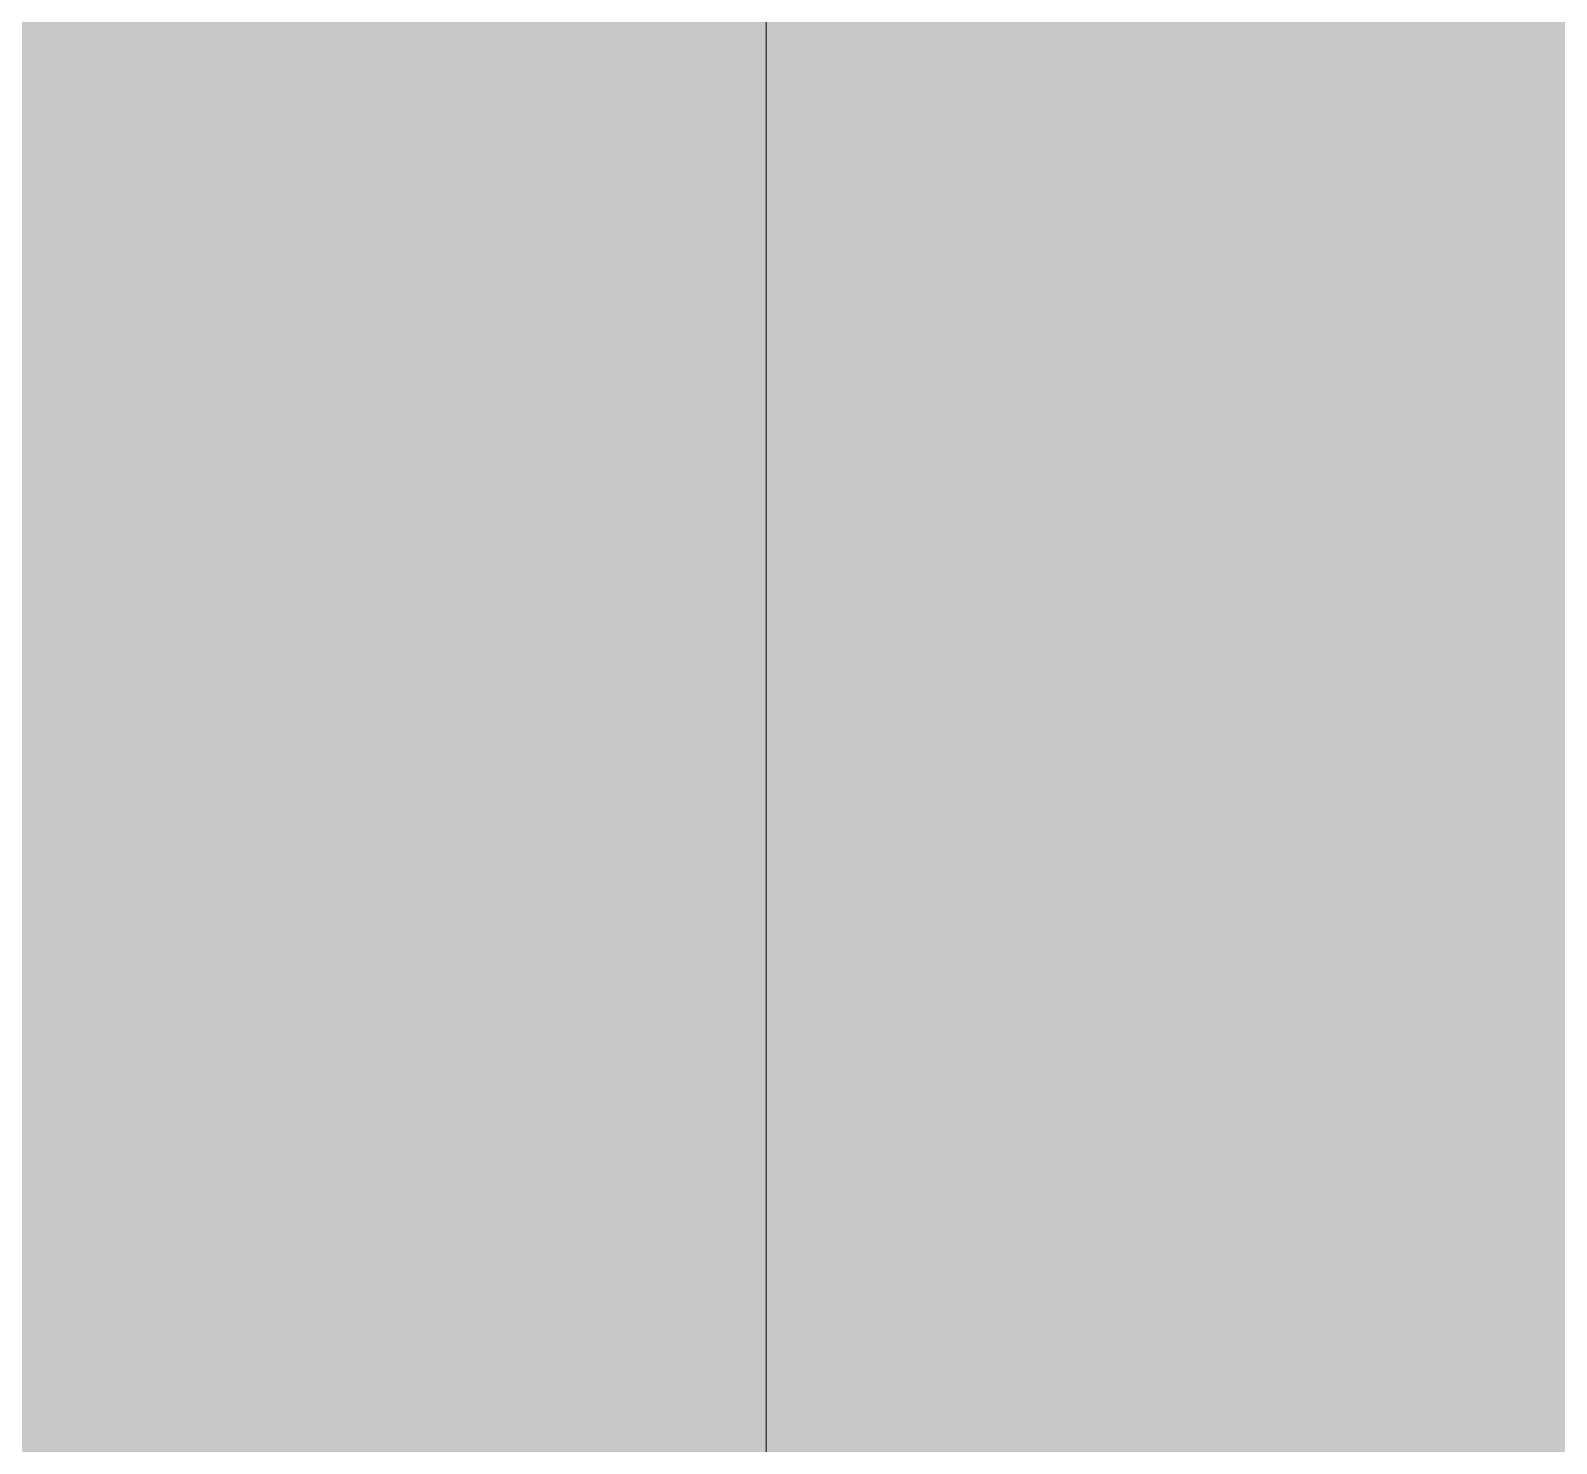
# Model space of a CAD drawing. Header units: metres. Extents: x 349122 to 349453, y 9281252 to 9281971.
# Drawn here: x 349264.683 to 349264.8507, y 9281653.9119 to 9281654.0672 of the extents above; entities that cross this region are included whole.
import ezdxf

# ---------------------------------------------------------------- set-up
doc = ezdxf.new("R2010")
doc.units = ezdxf.units.M
doc.header["$LTSCALE"] = 0.25
doc.layers.add('ISO-3D', color=7, linetype='CONTINUOUS', lineweight=13)
doc.layers.add('ISO-3D-ARISTAS', color=250, linetype='CONTINUOUS', lineweight=13)

msp = doc.modelspace()

# ---------------------------------------------------------------- linework, layer by layer
at = {"layer": 'ISO-3D', "true_color": 0x8e8d88}
for points in [[(349264.72505, 9281654.0739), (349264.71212, 9281654.06644), (349264.72505, 9281654.08854), (349264.71212, 9281654.08107)], [(349264.7509, 9281654.0742), (349264.73798, 9281654.06673), (349264.7509, 9281654.08883), (349264.73798, 9281654.08137)], [(349264.6992, 9281654.07361), (349264.68627, 9281654.06615), (349264.6992, 9281654.08824), (349264.68627, 9281654.08078)], [(349264.7651, 9281654.07055), (349264.75217, 9281654.06309), (349264.7651, 9281654.0851), (349264.75217, 9281654.07763)], [(349264.79095, 9281654.07093), (349264.77803, 9281654.06347), (349264.79095, 9281654.08548), (349264.77803, 9281654.07801)], [(349264.81681, 9281654.07131), (349264.80388, 9281654.06385), (349264.81681, 9281654.08586), (349264.80388, 9281654.07839)], [(349264.84266, 9281654.07169), (349264.82973, 9281654.06423), (349264.84266, 9281654.08624), (349264.82973, 9281654.07878)], [(349264.68754, 9281654.06941), (349264.67461, 9281654.06194), (349264.68754, 9281654.08395), (349264.67461, 9281654.07649)], [(349264.71339, 9281654.06979), (349264.70046, 9281654.06232), (349264.71339, 9281654.08433), (349264.70046, 9281654.07687)], [(349264.73924, 9281654.07017), (349264.72632, 9281654.06271), (349264.73924, 9281654.08471), (349264.72632, 9281654.07725)], [(349264.76383, 9281654.06702), (349264.7509, 9281654.05956), (349264.76383, 9281654.08166), (349264.7509, 9281654.0742)], [(349264.68627, 9281654.06615), (349264.67334, 9281654.05868), (349264.68627, 9281654.08078), (349264.67334, 9281654.07332)], [(349264.71212, 9281654.06644), (349264.6992, 9281654.05898), (349264.71212, 9281654.08107), (349264.6992, 9281654.07361)], [(349264.73798, 9281654.06673), (349264.72505, 9281654.05927), (349264.73798, 9281654.08137), (349264.72505, 9281654.0739)], [(349264.80388, 9281654.06385), (349264.79095, 9281654.05639), (349264.80388, 9281654.07839), (349264.79095, 9281654.07093)], [(349264.82973, 9281654.06423), (349264.81681, 9281654.05677), (349264.82973, 9281654.07878), (349264.81681, 9281654.07131)], [(349264.85559, 9281654.06461), (349264.84266, 9281654.05715), (349264.85559, 9281654.07916), (349264.84266, 9281654.07169)], [(349264.70046, 9281654.06232), (349264.68754, 9281654.05486), (349264.70046, 9281654.07687), (349264.68754, 9281654.06941)], [(349264.72632, 9281654.06271), (349264.71339, 9281654.05524), (349264.72632, 9281654.07725), (349264.71339, 9281654.06979)], [(349264.75217, 9281654.06309), (349264.73924, 9281654.05562), (349264.75217, 9281654.07763), (349264.73924, 9281654.07017)], [(349264.77803, 9281654.06347), (349264.7651, 9281654.056), (349264.77803, 9281654.07801), (349264.7651, 9281654.07055)], [(349264.6992, 9281654.05898), (349264.68627, 9281654.05151), (349264.6992, 9281654.07361), (349264.68627, 9281654.06615)], [(349264.72505, 9281654.05927), (349264.71212, 9281654.0518), (349264.72505, 9281654.0739), (349264.71212, 9281654.06644)], [(349264.7509, 9281654.05956), (349264.73798, 9281654.0521), (349264.7509, 9281654.0742), (349264.73798, 9281654.06673)], [(349264.84266, 9281654.05715), (349264.82973, 9281654.04969), (349264.84266, 9281654.07169), (349264.82973, 9281654.06423)], [(349264.73924, 9281654.05562), (349264.72632, 9281654.04816), (349264.73924, 9281654.07017), (349264.72632, 9281654.06271)], [(349264.7651, 9281654.056), (349264.75217, 9281654.04854), (349264.7651, 9281654.07055), (349264.75217, 9281654.06309)], [(349264.79095, 9281654.05639), (349264.77803, 9281654.04892), (349264.79095, 9281654.07093), (349264.77803, 9281654.06347)], [(349264.81681, 9281654.05677), (349264.80388, 9281654.0493), (349264.81681, 9281654.07131), (349264.80388, 9281654.06385)], [(349264.68754, 9281654.05486), (349264.67461, 9281654.0474), (349264.68754, 9281654.06941), (349264.67461, 9281654.06194)], [(349264.71339, 9281654.05524), (349264.70046, 9281654.04778), (349264.71339, 9281654.06979), (349264.70046, 9281654.06232)], [(349264.73798, 9281654.0521), (349264.72505, 9281654.04463), (349264.73798, 9281654.06673), (349264.72505, 9281654.05927)], [(349264.76383, 9281654.05239), (349264.7509, 9281654.04493), (349264.76383, 9281654.06702), (349264.7509, 9281654.05956)], [(349264.68627, 9281654.05151), (349264.67334, 9281654.04405), (349264.68627, 9281654.06615), (349264.67334, 9281654.05868)], [(349264.71212, 9281654.0518), (349264.6992, 9281654.04434), (349264.71212, 9281654.06644), (349264.6992, 9281654.05898)], [(349264.77803, 9281654.04892), (349264.7651, 9281654.04146), (349264.77803, 9281654.06347), (349264.7651, 9281654.056)], [(349264.80388, 9281654.0493), (349264.79095, 9281654.04184), (349264.80388, 9281654.06385), (349264.79095, 9281654.05639)], [(349264.82973, 9281654.04969), (349264.81681, 9281654.04222), (349264.82973, 9281654.06423), (349264.81681, 9281654.05677)], [(349264.85559, 9281654.05007), (349264.84266, 9281654.0426), (349264.85559, 9281654.06461), (349264.84266, 9281654.05715)], [(349264.70046, 9281654.04778), (349264.68754, 9281654.04031), (349264.70046, 9281654.06232), (349264.68754, 9281654.05486)], [(349264.72632, 9281654.04816), (349264.71339, 9281654.0407), (349264.72632, 9281654.06271), (349264.71339, 9281654.05524)], [(349264.75217, 9281654.04854), (349264.73924, 9281654.04108), (349264.75217, 9281654.06309), (349264.73924, 9281654.05562)], [(349264.6992, 9281654.04434), (349264.68627, 9281654.03688), (349264.6992, 9281654.05898), (349264.68627, 9281654.05151)], [(349264.72505, 9281654.04463), (349264.71212, 9281654.03717), (349264.72505, 9281654.05927), (349264.71212, 9281654.0518)], [(349264.7509, 9281654.04493), (349264.73798, 9281654.03746), (349264.7509, 9281654.05956), (349264.73798, 9281654.0521)], [(349264.81681, 9281654.04222), (349264.80388, 9281654.03476), (349264.81681, 9281654.05677), (349264.80388, 9281654.0493)], [(349264.84266, 9281654.0426), (349264.82973, 9281654.03514), (349264.84266, 9281654.05715), (349264.82973, 9281654.04969)], [(349264.68754, 9281654.04031), (349264.67461, 9281654.03285), (349264.68754, 9281654.05486), (349264.67461, 9281654.0474)], [(349264.71339, 9281654.0407), (349264.70046, 9281654.03323), (349264.71339, 9281654.05524), (349264.70046, 9281654.04778)], [(349264.73924, 9281654.04108), (349264.72632, 9281654.03361), (349264.73924, 9281654.05562), (349264.72632, 9281654.04816)], [(349264.7651, 9281654.04146), (349264.75217, 9281654.034), (349264.7651, 9281654.056), (349264.75217, 9281654.04854)], [(349264.79095, 9281654.04184), (349264.77803, 9281654.03438), (349264.79095, 9281654.05639), (349264.77803, 9281654.04892)], [(349264.68627, 9281654.03688), (349264.67334, 9281654.02941), (349264.68627, 9281654.05151), (349264.67334, 9281654.04405)], [(349264.71212, 9281654.03717), (349264.6992, 9281654.02971), (349264.71212, 9281654.0518), (349264.6992, 9281654.04434)], [(349264.73798, 9281654.03746), (349264.72505, 9281654.03), (349264.73798, 9281654.0521), (349264.72505, 9281654.04463)], [(349264.76383, 9281654.03776), (349264.7509, 9281654.03029), (349264.76383, 9281654.05239), (349264.7509, 9281654.04493)], [(349264.85559, 9281654.03552), (349264.84266, 9281654.02806), (349264.85559, 9281654.05007), (349264.84266, 9281654.0426)], [(349264.72632, 9281654.03361), (349264.71339, 9281654.02615), (349264.72632, 9281654.04816), (349264.71339, 9281654.0407)], [(349264.75217, 9281654.034), (349264.73924, 9281654.02653), (349264.75217, 9281654.04854), (349264.73924, 9281654.04108)], [(349264.77803, 9281654.03438), (349264.7651, 9281654.02691), (349264.77803, 9281654.04892), (349264.7651, 9281654.04146)], [(349264.80388, 9281654.03476), (349264.79095, 9281654.02729), (349264.80388, 9281654.0493), (349264.79095, 9281654.04184)], [(349264.82973, 9281654.03514), (349264.81681, 9281654.02768), (349264.82973, 9281654.04969), (349264.81681, 9281654.04222)], [(349264.70046, 9281654.03323), (349264.68754, 9281654.02577), (349264.70046, 9281654.04778), (349264.68754, 9281654.04031)], [(349264.7509, 9281654.03029), (349264.73798, 9281654.02283), (349264.7509, 9281654.04493), (349264.73798, 9281654.03746)], [(349264.6992, 9281654.02971), (349264.68627, 9281654.02224), (349264.6992, 9281654.04434), (349264.68627, 9281654.03688)], [(349264.72505, 9281654.03), (349264.71212, 9281654.02254), (349264.72505, 9281654.04463), (349264.71212, 9281654.03717)], [(349264.7651, 9281654.02691), (349264.75217, 9281654.01945), (349264.7651, 9281654.04146), (349264.75217, 9281654.034)], [(349264.79095, 9281654.02729), (349264.77803, 9281654.01983), (349264.79095, 9281654.04184), (349264.77803, 9281654.03438)], [(349264.81681, 9281654.02768), (349264.80388, 9281654.02021), (349264.81681, 9281654.04222), (349264.80388, 9281654.03476)], [(349264.84266, 9281654.02806), (349264.82973, 9281654.02059), (349264.84266, 9281654.0426), (349264.82973, 9281654.03514)], [(349264.68754, 9281654.02577), (349264.67461, 9281654.01831), (349264.68754, 9281654.04031), (349264.67461, 9281654.03285)], [(349264.71339, 9281654.02615), (349264.70046, 9281654.01869), (349264.71339, 9281654.0407), (349264.70046, 9281654.03323)], [(349264.73924, 9281654.02653), (349264.72632, 9281654.01907), (349264.73924, 9281654.04108), (349264.72632, 9281654.03361)], [(349264.68627, 9281654.02224), (349264.67334, 9281654.01478), (349264.68627, 9281654.03688), (349264.67334, 9281654.02941)], [(349264.71212, 9281654.02254), (349264.6992, 9281654.01507), (349264.71212, 9281654.03717), (349264.6992, 9281654.02971)], [(349264.73798, 9281654.02283), (349264.72505, 9281654.01537), (349264.73798, 9281654.03746), (349264.72505, 9281654.03)], [(349264.76383, 9281654.02312), (349264.7509, 9281654.01566), (349264.76383, 9281654.03776), (349264.7509, 9281654.03029)], [(349264.80388, 9281654.02021), (349264.79095, 9281654.01275), (349264.80388, 9281654.03476), (349264.79095, 9281654.02729)], [(349264.82973, 9281654.02059), (349264.81681, 9281654.01313), (349264.82973, 9281654.03514), (349264.81681, 9281654.02768)], [(349264.85559, 9281654.02098), (349264.84266, 9281654.01351), (349264.85559, 9281654.03552), (349264.84266, 9281654.02806)], [(349264.70046, 9281654.01869), (349264.68754, 9281654.01122), (349264.70046, 9281654.03323), (349264.68754, 9281654.02577)], [(349264.72632, 9281654.01907), (349264.71339, 9281654.01161), (349264.72632, 9281654.03361), (349264.71339, 9281654.02615)], [(349264.75217, 9281654.01945), (349264.73924, 9281654.01199), (349264.75217, 9281654.034), (349264.73924, 9281654.02653)], [(349264.77803, 9281654.01983), (349264.7651, 9281654.01237), (349264.77803, 9281654.03438), (349264.7651, 9281654.02691)], [(349264.6992, 9281654.01507), (349264.68627, 9281654.00761), (349264.6992, 9281654.02971), (349264.68627, 9281654.02224)], [(349264.72505, 9281654.01537), (349264.71212, 9281654.0079), (349264.72505, 9281654.03), (349264.71212, 9281654.02254)], [(349264.7509, 9281654.01566), (349264.73798, 9281654.0082), (349264.7509, 9281654.03029), (349264.73798, 9281654.02283)], [(349264.84266, 9281654.01351), (349264.82973, 9281654.00605), (349264.84266, 9281654.02806), (349264.82973, 9281654.02059)], [(349264.73924, 9281654.01199), (349264.72632, 9281654.00452), (349264.73924, 9281654.02653), (349264.72632, 9281654.01907)], [(349264.7651, 9281654.01237), (349264.75217, 9281654.0049), (349264.7651, 9281654.02691), (349264.75217, 9281654.01945)], [(349264.79095, 9281654.01275), (349264.77803, 9281654.00529), (349264.79095, 9281654.02729), (349264.77803, 9281654.01983)], [(349264.81681, 9281654.01313), (349264.80388, 9281654.00567), (349264.81681, 9281654.02768), (349264.80388, 9281654.02021)], [(349264.68754, 9281654.01122), (349264.67461, 9281654.00376), (349264.68754, 9281654.02577), (349264.67461, 9281654.01831)], [(349264.71339, 9281654.01161), (349264.70046, 9281654.00414), (349264.71339, 9281654.02615), (349264.70046, 9281654.01869)], [(349264.76383, 9281654.00849), (349264.7509, 9281654.00102), (349264.76383, 9281654.02312), (349264.7509, 9281654.01566)], [(349264.68627, 9281654.00761), (349264.67334, 9281654.00015), (349264.68627, 9281654.02224), (349264.67334, 9281654.01478)], [(349264.71212, 9281654.0079), (349264.6992, 9281654.00044), (349264.71212, 9281654.02254), (349264.6992, 9281654.01507)], [(349264.73798, 9281654.0082), (349264.72505, 9281654.00073), (349264.73798, 9281654.02283), (349264.72505, 9281654.01537)], [(349264.77803, 9281654.00529), (349264.7651, 9281653.99782), (349264.77803, 9281654.01983), (349264.7651, 9281654.01237)], [(349264.80388, 9281654.00567), (349264.79095, 9281653.9982), (349264.80388, 9281654.02021), (349264.79095, 9281654.01275)], [(349264.82973, 9281654.00605), (349264.81681, 9281653.99859), (349264.82973, 9281654.02059), (349264.81681, 9281654.01313)], [(349264.85559, 9281654.00764), (349264.84266, 9281654.00018), (349264.85559, 9281654.02098), (349264.84266, 9281654.01351)], [(349264.70046, 9281654.00414), (349264.68754, 9281653.99668), (349264.70046, 9281654.01869), (349264.68754, 9281654.01122)], [(349264.72632, 9281654.00452), (349264.71339, 9281653.99706), (349264.72632, 9281654.01907), (349264.71339, 9281654.01161)], [(349264.75217, 9281654.0049), (349264.73924, 9281653.99744), (349264.75217, 9281654.01945), (349264.73924, 9281654.01199)], [(349264.6992, 9281654.00044), (349264.68627, 9281653.99298), (349264.6992, 9281654.01507), (349264.68627, 9281654.00761)], [(349264.72505, 9281654.00073), (349264.71212, 9281653.99327), (349264.72505, 9281654.01537), (349264.71212, 9281654.0079)], [(349264.7509, 9281654.00102), (349264.73798, 9281653.99356), (349264.7509, 9281654.01566), (349264.73798, 9281654.0082)], [(349264.81681, 9281653.99859), (349264.80388, 9281653.99112), (349264.81681, 9281654.01313), (349264.80388, 9281654.00567)], [(349264.84266, 9281654.00018), (349264.82973, 9281653.99272), (349264.84266, 9281654.01351), (349264.82973, 9281654.00605)], [(349264.68754, 9281653.99668), (349264.67461, 9281653.98922), (349264.68754, 9281654.01122), (349264.67461, 9281654.00376)], [(349264.71339, 9281653.99706), (349264.70046, 9281653.9896), (349264.71339, 9281654.01161), (349264.70046, 9281654.00414)], [(349264.73924, 9281653.99744), (349264.72632, 9281653.98998), (349264.73924, 9281654.01199), (349264.72632, 9281654.00452)], [(349264.7651, 9281653.99782), (349264.75217, 9281653.99036), (349264.7651, 9281654.01237), (349264.75217, 9281654.0049)], [(349264.79095, 9281653.9982), (349264.77803, 9281653.99074), (349264.79095, 9281654.01275), (349264.77803, 9281654.00529)], [(349264.71212, 9281653.99327), (349264.6992, 9281653.9858), (349264.71212, 9281654.0079), (349264.6992, 9281654.00044)], [(349264.73798, 9281653.99356), (349264.72505, 9281653.9861), (349264.73798, 9281654.0082), (349264.72505, 9281654.00073)], [(349264.76383, 9281653.99385), (349264.7509, 9281653.98639), (349264.76383, 9281654.00849), (349264.7509, 9281654.00102)], [(349264.68627, 9281653.99298), (349264.67334, 9281653.98551), (349264.68627, 9281654.00761), (349264.67334, 9281654.00015)], [(349264.85559, 9281653.99431), (349264.84266, 9281653.98685), (349264.85559, 9281654.00764), (349264.84266, 9281654.00018)], [(349264.72632, 9281653.98998), (349264.71339, 9281653.98251), (349264.72632, 9281654.00452), (349264.71339, 9281653.99706)], [(349264.75217, 9281653.99036), (349264.73924, 9281653.9829), (349264.75217, 9281654.0049), (349264.73924, 9281653.99744)], [(349264.77803, 9281653.99074), (349264.7651, 9281653.98328), (349264.77803, 9281654.00529), (349264.7651, 9281653.99782)], [(349264.80388, 9281653.99112), (349264.79095, 9281653.98366), (349264.80388, 9281654.00567), (349264.79095, 9281653.9982)], [(349264.82973, 9281653.99272), (349264.81681, 9281653.98525), (349264.82973, 9281654.00605), (349264.81681, 9281653.99859)], [(349264.70046, 9281653.9896), (349264.68754, 9281653.98213), (349264.70046, 9281654.00414), (349264.68754, 9281653.99668)], [(349264.6992, 9281653.9858), (349264.68627, 9281653.97834), (349264.6992, 9281654.00044), (349264.68627, 9281653.99298)], [(349264.72505, 9281653.9861), (349264.71212, 9281653.97863), (349264.72505, 9281654.00073), (349264.71212, 9281653.99327)], [(349264.7509, 9281653.98639), (349264.73798, 9281653.97893), (349264.7509, 9281654.00102), (349264.73798, 9281653.99356)], [(349264.84266, 9281653.98685), (349264.82973, 9281653.97938), (349264.84266, 9281654.00018), (349264.82973, 9281653.99272)], [(349264.7651, 9281653.98328), (349264.75217, 9281653.97581), (349264.7651, 9281653.99782), (349264.75217, 9281653.99036)], [(349264.79095, 9281653.98366), (349264.77803, 9281653.9762), (349264.79095, 9281653.9982), (349264.77803, 9281653.99074)], [(349264.81681, 9281653.98525), (349264.80388, 9281653.97779), (349264.81681, 9281653.99859), (349264.80388, 9281653.99112)], [(349264.68754, 9281653.98213), (349264.67461, 9281653.97467), (349264.68754, 9281653.99668), (349264.67461, 9281653.98922)], [(349264.71339, 9281653.98251), (349264.70046, 9281653.97505), (349264.71339, 9281653.99706), (349264.70046, 9281653.9896)], [(349264.73924, 9281653.9829), (349264.72632, 9281653.97543), (349264.73924, 9281653.99744), (349264.72632, 9281653.98998)], [(349264.68627, 9281653.97834), (349264.67334, 9281653.97088), (349264.68627, 9281653.99298), (349264.67334, 9281653.98551)], [(349264.71212, 9281653.97863), (349264.6992, 9281653.97117), (349264.71212, 9281653.99327), (349264.6992, 9281653.9858)], [(349264.73798, 9281653.97893), (349264.72505, 9281653.97146), (349264.73798, 9281653.99356), (349264.72505, 9281653.9861)], [(349264.76383, 9281653.97922), (349264.7509, 9281653.97176), (349264.76383, 9281653.99385), (349264.7509, 9281653.98639)], [(349264.82973, 9281653.97938), (349264.81681, 9281653.97192), (349264.82973, 9281653.99272), (349264.81681, 9281653.98525)], [(349264.85559, 9281653.98098), (349264.84266, 9281653.97351), (349264.85559, 9281653.99431), (349264.84266, 9281653.98685)], [(349264.80388, 9281653.97779), (349264.79095, 9281653.97033), (349264.80388, 9281653.99112), (349264.79095, 9281653.98366)], [(349264.70046, 9281653.97505), (349264.68754, 9281653.96759), (349264.70046, 9281653.9896), (349264.68754, 9281653.98213)], [(349264.72632, 9281653.97543), (349264.71339, 9281653.96797), (349264.72632, 9281653.98998), (349264.71339, 9281653.98251)], [(349264.75217, 9281653.97581), (349264.73924, 9281653.96835), (349264.75217, 9281653.99036), (349264.73924, 9281653.9829)], [(349264.77803, 9281653.9762), (349264.7651, 9281653.96873), (349264.77803, 9281653.99074), (349264.7651, 9281653.98328)], [(349264.72505, 9281653.97146), (349264.71212, 9281653.964), (349264.72505, 9281653.9861), (349264.71212, 9281653.97863)], [(349264.7509, 9281653.97176), (349264.73798, 9281653.96429), (349264.7509, 9281653.98639), (349264.73798, 9281653.97893)], [(349264.84266, 9281653.97351), (349264.82973, 9281653.96605), (349264.84266, 9281653.98685), (349264.82973, 9281653.97938)], [(349264.6992, 9281653.97117), (349264.68627, 9281653.96371), (349264.6992, 9281653.9858), (349264.68627, 9281653.97834)], [(349264.81681, 9281653.97192), (349264.80388, 9281653.96446), (349264.81681, 9281653.98525), (349264.80388, 9281653.97779)], [(349264.73924, 9281653.96835), (349264.72632, 9281653.96089), (349264.73924, 9281653.9829), (349264.72632, 9281653.97543)], [(349264.7651, 9281653.96873), (349264.75217, 9281653.96127), (349264.7651, 9281653.98328), (349264.75217, 9281653.97581)], [(349264.79095, 9281653.97033), (349264.77803, 9281653.96286), (349264.79095, 9281653.98366), (349264.77803, 9281653.9762)], [(349264.68754, 9281653.96759), (349264.67461, 9281653.96012), (349264.68754, 9281653.98213), (349264.67461, 9281653.97467)], [(349264.71339, 9281653.96797), (349264.70046, 9281653.96051), (349264.71339, 9281653.98251), (349264.70046, 9281653.97505)], [(349264.85559, 9281653.96634), (349264.84266, 9281653.95888), (349264.85559, 9281653.98098), (349264.84266, 9281653.97351)], [(349264.82973, 9281653.96605), (349264.81681, 9281653.95859), (349264.82973, 9281653.97938), (349264.81681, 9281653.97192)], [(349264.68627, 9281653.96371), (349264.67334, 9281653.95624), (349264.68627, 9281653.97834), (349264.67334, 9281653.97088)], [(349264.71212, 9281653.964), (349264.6992, 9281653.95654), (349264.71212, 9281653.97863), (349264.6992, 9281653.97117)], [(349264.73798, 9281653.96429), (349264.72505, 9281653.95683), (349264.73798, 9281653.97893), (349264.72505, 9281653.97146)], [(349264.76383, 9281653.96459), (349264.7509, 9281653.95712), (349264.76383, 9281653.97922), (349264.7509, 9281653.97176)], [(349264.80388, 9281653.96446), (349264.79095, 9281653.95699), (349264.80388, 9281653.97779), (349264.79095, 9281653.97033)], [(349264.77803, 9281653.96286), (349264.7651, 9281653.9554), (349264.77803, 9281653.9762), (349264.7651, 9281653.96873)], [(349264.70046, 9281653.96051), (349264.68754, 9281653.95304), (349264.70046, 9281653.97505), (349264.68754, 9281653.96759)], [(349264.72632, 9281653.96089), (349264.71339, 9281653.95342), (349264.72632, 9281653.97543), (349264.71339, 9281653.96797)], [(349264.75217, 9281653.96127), (349264.73924, 9281653.9538), (349264.75217, 9281653.97581), (349264.73924, 9281653.96835)], [(349264.84266, 9281653.95888), (349264.82973, 9281653.95141), (349264.84266, 9281653.97351), (349264.82973, 9281653.96605)], [(349264.6992, 9281653.95654), (349264.68627, 9281653.94907), (349264.6992, 9281653.97117), (349264.68627, 9281653.96371)], [(349264.72505, 9281653.95683), (349264.71212, 9281653.94937), (349264.72505, 9281653.97146), (349264.71212, 9281653.964)], [(349264.7509, 9281653.95712), (349264.73798, 9281653.94966), (349264.7509, 9281653.97176), (349264.73798, 9281653.96429)], [(349264.81681, 9281653.95859), (349264.80388, 9281653.95112), (349264.81681, 9281653.97192), (349264.80388, 9281653.96446)], [(349264.79095, 9281653.95699), (349264.77803, 9281653.94953), (349264.79095, 9281653.97033), (349264.77803, 9281653.96286)], [(349264.68754, 9281653.95304), (349264.67461, 9281653.94558), (349264.68754, 9281653.96759), (349264.67461, 9281653.96012)], [(349264.71339, 9281653.95342), (349264.70046, 9281653.94596), (349264.71339, 9281653.96797), (349264.70046, 9281653.96051)], [(349264.73924, 9281653.9538), (349264.72632, 9281653.94634), (349264.73924, 9281653.96835), (349264.72632, 9281653.96089)], [(349264.7651, 9281653.9554), (349264.75217, 9281653.94793), (349264.7651, 9281653.96873), (349264.75217, 9281653.96127)], [(349264.82973, 9281653.95141), (349264.81681, 9281653.94395), (349264.82973, 9281653.96605), (349264.81681, 9281653.95859)], [(349264.85559, 9281653.95171), (349264.84266, 9281653.94424), (349264.85559, 9281653.96634), (349264.84266, 9281653.95888)], [(349264.73798, 9281653.94966), (349264.72505, 9281653.9422), (349264.73798, 9281653.96429), (349264.72505, 9281653.95683)], [(349264.76383, 9281653.94995), (349264.7509, 9281653.94249), (349264.76383, 9281653.96459), (349264.7509, 9281653.95712)], [(349264.80388, 9281653.95112), (349264.79095, 9281653.94366), (349264.80388, 9281653.96446), (349264.79095, 9281653.95699)], [(349264.68627, 9281653.94907), (349264.67334, 9281653.94161), (349264.68627, 9281653.96371), (349264.67334, 9281653.95624)], [(349264.71212, 9281653.94937), (349264.6992, 9281653.9419), (349264.71212, 9281653.964), (349264.6992, 9281653.95654)], [(349264.77803, 9281653.94953), (349264.7651, 9281653.94207), (349264.77803, 9281653.96286), (349264.7651, 9281653.9554)], [(349264.72632, 9281653.94634), (349264.71339, 9281653.93888), (349264.72632, 9281653.96089), (349264.71339, 9281653.95342)], [(349264.75217, 9281653.94793), (349264.73924, 9281653.94047), (349264.75217, 9281653.96127), (349264.73924, 9281653.9538)], [(349264.70046, 9281653.94596), (349264.68754, 9281653.9385), (349264.70046, 9281653.96051), (349264.68754, 9281653.95304)], [(349264.81681, 9281653.94395), (349264.80388, 9281653.93649), (349264.81681, 9281653.95859), (349264.80388, 9281653.95112)], [(349264.84266, 9281653.94424), (349264.82973, 9281653.93678), (349264.84266, 9281653.95888), (349264.82973, 9281653.95141)], [(349264.6992, 9281653.9419), (349264.68627, 9281653.93444), (349264.6992, 9281653.95654), (349264.68627, 9281653.94907)], [(349264.72505, 9281653.9422), (349264.71212, 9281653.93473), (349264.72505, 9281653.95683), (349264.71212, 9281653.94937)], [(349264.7509, 9281653.94249), (349264.73798, 9281653.93502), (349264.7509, 9281653.95712), (349264.73798, 9281653.94966)], [(349264.79095, 9281653.94366), (349264.77803, 9281653.9362), (349264.79095, 9281653.95699), (349264.77803, 9281653.94953)], [(349264.7651, 9281653.94207), (349264.75217, 9281653.9346), (349264.7651, 9281653.9554), (349264.75217, 9281653.94793)], [(349264.68754, 9281653.9385), (349264.67461, 9281653.93103), (349264.68754, 9281653.95304), (349264.67461, 9281653.94558)], [(349264.71339, 9281653.93888), (349264.70046, 9281653.93141), (349264.71339, 9281653.95342), (349264.70046, 9281653.94596)], [(349264.73924, 9281653.94047), (349264.72632, 9281653.93301), (349264.73924, 9281653.9538), (349264.72632, 9281653.94634)], [(349264.80388, 9281653.93649), (349264.79095, 9281653.92902), (349264.80388, 9281653.95112), (349264.79095, 9281653.94366)], [(349264.82973, 9281653.93678), (349264.81681, 9281653.92932), (349264.82973, 9281653.95141), (349264.81681, 9281653.94395)], [(349264.85559, 9281653.93707), (349264.84266, 9281653.92961), (349264.85559, 9281653.95171), (349264.84266, 9281653.94424)], [(349264.68627, 9281653.93444), (349264.67334, 9281653.92698), (349264.68627, 9281653.94907), (349264.67334, 9281653.94161)], [(349264.71212, 9281653.93473), (349264.6992, 9281653.92727), (349264.71212, 9281653.94937), (349264.6992, 9281653.9419)], [(349264.73798, 9281653.93502), (349264.72505, 9281653.92756), (349264.73798, 9281653.94966), (349264.72505, 9281653.9422)], [(349264.76383, 9281653.93532), (349264.7509, 9281653.92785), (349264.76383, 9281653.94995), (349264.7509, 9281653.94249)], [(349264.77803, 9281653.9362), (349264.7651, 9281653.92873), (349264.77803, 9281653.94953), (349264.7651, 9281653.94207)], [(349264.75217, 9281653.9346), (349264.73924, 9281653.92714), (349264.75217, 9281653.94793), (349264.73924, 9281653.94047)], [(349264.70046, 9281653.93141), (349264.68754, 9281653.92395), (349264.70046, 9281653.94596), (349264.68754, 9281653.9385)], [(349264.72632, 9281653.93301), (349264.71339, 9281653.92554), (349264.72632, 9281653.94634), (349264.71339, 9281653.93888)], [(349264.84266, 9281653.92961), (349264.82973, 9281653.92215), (349264.84266, 9281653.94424), (349264.82973, 9281653.93678)], [(349264.7509, 9281653.92785), (349264.73798, 9281653.92039), (349264.7509, 9281653.94249), (349264.73798, 9281653.93502)], [(349264.79095, 9281653.92902), (349264.77803, 9281653.92156), (349264.79095, 9281653.94366), (349264.77803, 9281653.9362)], [(349264.81681, 9281653.92932), (349264.80388, 9281653.92185), (349264.81681, 9281653.94395), (349264.80388, 9281653.93649)], [(349264.6992, 9281653.92727), (349264.68627, 9281653.9198), (349264.6992, 9281653.9419), (349264.68627, 9281653.93444)], [(349264.72505, 9281653.92756), (349264.71212, 9281653.9201), (349264.72505, 9281653.9422), (349264.71212, 9281653.93473)], [(349264.7651, 9281653.92873), (349264.75217, 9281653.92127), (349264.7651, 9281653.94207), (349264.75217, 9281653.9346)], [(349264.73924, 9281653.92714), (349264.72632, 9281653.91967), (349264.73924, 9281653.94047), (349264.72632, 9281653.93301)], [(349264.68754, 9281653.92395), (349264.67461, 9281653.91649), (349264.68754, 9281653.9385), (349264.67461, 9281653.93103)], [(349264.71339, 9281653.92554), (349264.70046, 9281653.91808), (349264.71339, 9281653.93888), (349264.70046, 9281653.93141)], [(349264.77803, 9281653.92156), (349264.7651, 9281653.9141), (349264.77803, 9281653.9362), (349264.7651, 9281653.92873)], [(349264.80388, 9281653.92185), (349264.79095, 9281653.91439), (349264.80388, 9281653.93649), (349264.79095, 9281653.92902)], [(349264.82973, 9281653.92215), (349264.81681, 9281653.91468), (349264.82973, 9281653.93678), (349264.81681, 9281653.92932)], [(349264.85559, 9281653.92244), (349264.84266, 9281653.91498), (349264.85559, 9281653.93707), (349264.84266, 9281653.92961)], [(349264.68627, 9281653.9198), (349264.67334, 9281653.91234), (349264.68627, 9281653.93444), (349264.67334, 9281653.92698)], [(349264.71212, 9281653.9201), (349264.6992, 9281653.91263), (349264.71212, 9281653.93473), (349264.6992, 9281653.92727)], [(349264.73798, 9281653.92039), (349264.72505, 9281653.91293), (349264.73798, 9281653.93502), (349264.72505, 9281653.92756)], [(349264.75217, 9281653.92127), (349264.73924, 9281653.9138), (349264.75217, 9281653.9346), (349264.73924, 9281653.92714)], [(349264.76383, 9281653.92068), (349264.7509, 9281653.91322), (349264.76383, 9281653.93532), (349264.7509, 9281653.92785)], [(349264.72632, 9281653.91967), (349264.71339, 9281653.91221), (349264.72632, 9281653.93301), (349264.71339, 9281653.92554)], [(349264.70046, 9281653.91808), (349264.68754, 9281653.91062), (349264.70046, 9281653.93141), (349264.68754, 9281653.92395)], [(349264.79095, 9281653.91439), (349264.77803, 9281653.90693), (349264.79095, 9281653.92902), (349264.77803, 9281653.92156)], [(349264.81681, 9281653.91468), (349264.80388, 9281653.90722), (349264.81681, 9281653.92932), (349264.80388, 9281653.92185)], [(349264.84266, 9281653.91498), (349264.82973, 9281653.90751), (349264.84266, 9281653.92961), (349264.82973, 9281653.92215)], [(349264.72505, 9281653.91293), (349264.71212, 9281653.90546), (349264.72505, 9281653.92756), (349264.71212, 9281653.9201)], [(349264.7509, 9281653.91322), (349264.73798, 9281653.90576), (349264.7509, 9281653.92785), (349264.73798, 9281653.92039)], [(349264.7651, 9281653.9141), (349264.75217, 9281653.90663), (349264.7651, 9281653.92873), (349264.75217, 9281653.92127)], [(349264.6992, 9281653.91263), (349264.68627, 9281653.90517), (349264.6992, 9281653.92727), (349264.68627, 9281653.9198)], [(349264.73924, 9281653.9138), (349264.72632, 9281653.90634), (349264.73924, 9281653.92714), (349264.72632, 9281653.91967)], [(349264.68754, 9281653.91062), (349264.67461, 9281653.90315), (349264.68754, 9281653.92395), (349264.67461, 9281653.91649)], [(349264.71339, 9281653.91221), (349264.70046, 9281653.90475), (349264.71339, 9281653.92554), (349264.70046, 9281653.91808)], [(349264.85559, 9281653.9078), (349264.84266, 9281653.90034), (349264.85559, 9281653.92244), (349264.84266, 9281653.91498)], [(349264.75217, 9281653.90663), (349264.73924, 9281653.89917), (349264.75217, 9281653.92127), (349264.73924, 9281653.9138)], [(349264.76383, 9281653.90605), (349264.7509, 9281653.89859), (349264.76383, 9281653.92068), (349264.7509, 9281653.91322)], [(349264.77803, 9281653.90693), (349264.7651, 9281653.89946), (349264.77803, 9281653.92156), (349264.7651, 9281653.9141)], [(349264.80388, 9281653.90722), (349264.79095, 9281653.89976), (349264.80388, 9281653.92185), (349264.79095, 9281653.91439)], [(349264.82973, 9281653.90751), (349264.81681, 9281653.90005), (349264.82973, 9281653.92215), (349264.81681, 9281653.91468)], [(349264.68627, 9281653.90517), (349264.67334, 9281653.89771), (349264.68627, 9281653.9198), (349264.67334, 9281653.91234)], [(349264.71212, 9281653.90546), (349264.6992, 9281653.898), (349264.71212, 9281653.9201), (349264.6992, 9281653.91263)], [(349264.72632, 9281653.90634), (349264.71339, 9281653.89888), (349264.72632, 9281653.91967), (349264.71339, 9281653.91221)], [(349264.73798, 9281653.90576), (349264.72505, 9281653.89829), (349264.73798, 9281653.92039), (349264.72505, 9281653.91293)], [(349264.70046, 9281653.90475), (349264.68754, 9281653.89728), (349264.70046, 9281653.91808), (349264.68754, 9281653.91062)], [(349264.7651, 9281653.89946), (349264.75217, 9281653.892), (349264.7651, 9281653.9141), (349264.75217, 9281653.90663)], [(349264.79095, 9281653.89976), (349264.77803, 9281653.89229), (349264.79095, 9281653.91439), (349264.77803, 9281653.90693)], [(349264.81681, 9281653.90005), (349264.80388, 9281653.89259), (349264.81681, 9281653.91468), (349264.80388, 9281653.90722)], [(349264.84266, 9281653.90034), (349264.82973, 9281653.89288), (349264.84266, 9281653.91498), (349264.82973, 9281653.90751)], [(349264.6992, 9281653.898), (349264.68627, 9281653.89054), (349264.6992, 9281653.91263), (349264.68627, 9281653.90517)], [(349264.71339, 9281653.89888), (349264.70046, 9281653.89141), (349264.71339, 9281653.91221), (349264.70046, 9281653.90475)], [(349264.72505, 9281653.89829), (349264.71212, 9281653.89083), (349264.72505, 9281653.91293), (349264.71212, 9281653.90546)], [(349264.73924, 9281653.89917), (349264.72632, 9281653.89171), (349264.73924, 9281653.9138), (349264.72632, 9281653.90634)], [(349264.7509, 9281653.89859), (349264.73798, 9281653.89112), (349264.7509, 9281653.91322), (349264.73798, 9281653.90576)]]:
    msp.add_solid(points, dxfattribs=at)
at = {"layer": 'ISO-3D', "true_color": 0x9e9d98}
for points in [[(349264.83311, 9281654.07093), (349264.84177, 9281654.06593), (349264.83311, 9281654.08556), (349264.84177, 9281654.08056)], [(349264.81002, 9281654.06963), (349264.82157, 9281654.06296), (349264.81002, 9281654.08426), (349264.82157, 9281654.07759)], [(349264.76383, 9281654.06702), (349264.77538, 9281654.06036), (349264.76383, 9281654.08166), (349264.77538, 9281654.07499)], [(349264.78692, 9281654.06833), (349264.79847, 9281654.06166), (349264.78692, 9281654.08296), (349264.79847, 9281654.07629)], [(349264.84177, 9281654.06593), (349264.85043, 9281654.06093), (349264.84177, 9281654.08056), (349264.85043, 9281654.07556)], [(349264.82157, 9281654.06296), (349264.83311, 9281654.05629), (349264.82157, 9281654.07759), (349264.83311, 9281654.07093)], [(349264.77538, 9281654.06036), (349264.78692, 9281654.05369), (349264.77538, 9281654.07499), (349264.78692, 9281654.06833)], [(349264.79847, 9281654.06166), (349264.81002, 9281654.05499), (349264.79847, 9281654.07629), (349264.81002, 9281654.06963)], [(349264.85043, 9281654.06093), (349264.8628, 9281654.05378), (349264.85043, 9281654.07556), (349264.8628, 9281654.06842)], [(349264.83311, 9281654.05629), (349264.84177, 9281654.05129), (349264.83311, 9281654.07093), (349264.84177, 9281654.06593)], [(349264.78692, 9281654.05369), (349264.79847, 9281654.04702), (349264.78692, 9281654.06833), (349264.79847, 9281654.06166)], [(349264.81002, 9281654.05499), (349264.82157, 9281654.04833), (349264.81002, 9281654.06963), (349264.82157, 9281654.06296)], [(349264.76383, 9281654.05239), (349264.77538, 9281654.04572), (349264.76383, 9281654.06702), (349264.77538, 9281654.06036)], [(349264.84177, 9281654.05129), (349264.85043, 9281654.04629), (349264.84177, 9281654.06593), (349264.85043, 9281654.06093)], [(349264.79847, 9281654.04702), (349264.81002, 9281654.04036), (349264.79847, 9281654.06166), (349264.81002, 9281654.05499)], [(349264.82157, 9281654.04833), (349264.83311, 9281654.04166), (349264.82157, 9281654.06296), (349264.83311, 9281654.05629)], [(349264.77538, 9281654.04572), (349264.78692, 9281654.03906), (349264.77538, 9281654.06036), (349264.78692, 9281654.05369)], [(349264.85043, 9281654.04629), (349264.8628, 9281654.03915), (349264.85043, 9281654.06093), (349264.8628, 9281654.05378)], [(349264.81002, 9281654.04036), (349264.82157, 9281654.03369), (349264.81002, 9281654.05499), (349264.82157, 9281654.04833)], [(349264.83311, 9281654.04166), (349264.84177, 9281654.03666), (349264.83311, 9281654.05629), (349264.84177, 9281654.05129)], [(349264.78692, 9281654.03906), (349264.79847, 9281654.03239), (349264.78692, 9281654.05369), (349264.79847, 9281654.04702)], [(349264.76383, 9281654.03776), (349264.77538, 9281654.03109), (349264.76383, 9281654.05239), (349264.77538, 9281654.04572)], [(349264.84177, 9281654.03666), (349264.85043, 9281654.03166), (349264.84177, 9281654.05129), (349264.85043, 9281654.04629)], [(349264.82157, 9281654.03369), (349264.83311, 9281654.02702), (349264.82157, 9281654.04833), (349264.83311, 9281654.04166)], [(349264.79847, 9281654.03239), (349264.81002, 9281654.02572), (349264.79847, 9281654.04702), (349264.81002, 9281654.04036)], [(349264.77538, 9281654.03109), (349264.78692, 9281654.02442), (349264.77538, 9281654.04572), (349264.78692, 9281654.03906)], [(349264.85043, 9281654.03166), (349264.8628, 9281654.02452), (349264.85043, 9281654.04629), (349264.8628, 9281654.03915)], [(349264.83311, 9281654.02702), (349264.84177, 9281654.02202), (349264.83311, 9281654.04166), (349264.84177, 9281654.03666)], [(349264.81002, 9281654.02572), (349264.82157, 9281654.01906), (349264.81002, 9281654.04036), (349264.82157, 9281654.03369)], [(349264.78692, 9281654.02442), (349264.79847, 9281654.01776), (349264.78692, 9281654.03906), (349264.79847, 9281654.03239)], [(349264.76383, 9281654.02312), (349264.77538, 9281654.01646), (349264.76383, 9281654.03776), (349264.77538, 9281654.03109)], [(349264.84177, 9281654.02202), (349264.85043, 9281654.01702), (349264.84177, 9281654.03666), (349264.85043, 9281654.03166)], [(349264.82157, 9281654.01906), (349264.83311, 9281654.01239), (349264.82157, 9281654.03369), (349264.83311, 9281654.02702)], [(349264.79847, 9281654.01776), (349264.81002, 9281654.01109), (349264.79847, 9281654.03239), (349264.81002, 9281654.02572)], [(349264.85043, 9281654.01702), (349264.8628, 9281654.00988), (349264.85043, 9281654.03166), (349264.8628, 9281654.02452)], [(349264.77538, 9281654.01646), (349264.78692, 9281654.00979), (349264.77538, 9281654.03109), (349264.78692, 9281654.02442)], [(349264.83311, 9281654.01239), (349264.84177, 9281654.00739), (349264.83311, 9281654.02702), (349264.84177, 9281654.02202)], [(349264.81002, 9281654.01109), (349264.82157, 9281654.00442), (349264.81002, 9281654.02572), (349264.82157, 9281654.01906)], [(349264.76383, 9281654.00849), (349264.77538, 9281654.00182), (349264.76383, 9281654.02312), (349264.77538, 9281654.01646)], [(349264.78692, 9281654.00979), (349264.79847, 9281654.00312), (349264.78692, 9281654.02442), (349264.79847, 9281654.01776)], [(349264.84177, 9281654.00739), (349264.85043, 9281654.00239), (349264.84177, 9281654.02202), (349264.85043, 9281654.01702)], [(349264.82157, 9281654.00442), (349264.83311, 9281653.99776), (349264.82157, 9281654.01906), (349264.83311, 9281654.01239)], [(349264.77538, 9281654.00182), (349264.78692, 9281653.99515), (349264.77538, 9281654.01646), (349264.78692, 9281654.00979)], [(349264.79847, 9281654.00312), (349264.81002, 9281653.99646), (349264.79847, 9281654.01776), (349264.81002, 9281654.01109)], [(349264.85043, 9281654.00239), (349264.8628, 9281653.99525), (349264.85043, 9281654.01702), (349264.8628, 9281654.00988)], [(349264.83311, 9281653.99776), (349264.84177, 9281653.99276), (349264.83311, 9281654.01239), (349264.84177, 9281654.00739)], [(349264.78692, 9281653.99515), (349264.79847, 9281653.98849), (349264.78692, 9281654.00979), (349264.79847, 9281654.00312)], [(349264.81002, 9281653.99646), (349264.82157, 9281653.98979), (349264.81002, 9281654.01109), (349264.82157, 9281654.00442)], [(349264.76383, 9281653.99385), (349264.77538, 9281653.98719), (349264.76383, 9281654.00849), (349264.77538, 9281654.00182)], [(349264.84177, 9281653.99276), (349264.85043, 9281653.98776), (349264.84177, 9281654.00739), (349264.85043, 9281654.00239)], [(349264.79847, 9281653.98849), (349264.81002, 9281653.98182), (349264.79847, 9281654.00312), (349264.81002, 9281653.99646)], [(349264.82157, 9281653.98979), (349264.83311, 9281653.98312), (349264.82157, 9281654.00442), (349264.83311, 9281653.99776)], [(349264.77538, 9281653.98719), (349264.78692, 9281653.98052), (349264.77538, 9281654.00182), (349264.78692, 9281653.99515)], [(349264.85043, 9281653.98776), (349264.8628, 9281653.98061), (349264.85043, 9281654.00239), (349264.8628, 9281653.99525)], [(349264.83311, 9281653.98312), (349264.84177, 9281653.97812), (349264.83311, 9281653.99776), (349264.84177, 9281653.99276)], [(349264.81002, 9281653.98182), (349264.82157, 9281653.97515), (349264.81002, 9281653.99646), (349264.82157, 9281653.98979)], [(349264.78692, 9281653.98052), (349264.79847, 9281653.97385), (349264.78692, 9281653.99515), (349264.79847, 9281653.98849)], [(349264.76383, 9281653.97922), (349264.77538, 9281653.97255), (349264.76383, 9281653.99385), (349264.77538, 9281653.98719)], [(349264.84177, 9281653.97812), (349264.85043, 9281653.97312), (349264.84177, 9281653.99276), (349264.85043, 9281653.98776)], [(349264.82157, 9281653.97515), (349264.83311, 9281653.96849), (349264.82157, 9281653.98979), (349264.83311, 9281653.98312)], [(349264.79847, 9281653.97385), (349264.81002, 9281653.96719), (349264.79847, 9281653.98849), (349264.81002, 9281653.98182)], [(349264.85043, 9281653.97312), (349264.8628, 9281653.96598), (349264.85043, 9281653.98776), (349264.8628, 9281653.98061)], [(349264.77538, 9281653.97255), (349264.78692, 9281653.96589), (349264.77538, 9281653.98719), (349264.78692, 9281653.98052)], [(349264.83311, 9281653.96849), (349264.84177, 9281653.96349), (349264.83311, 9281653.98312), (349264.84177, 9281653.97812)], [(349264.81002, 9281653.96719), (349264.82157, 9281653.96052), (349264.81002, 9281653.98182), (349264.82157, 9281653.97515)], [(349264.78692, 9281653.96589), (349264.79847, 9281653.95922), (349264.78692, 9281653.98052), (349264.79847, 9281653.97385)], [(349264.76383, 9281653.96459), (349264.77538, 9281653.95792), (349264.76383, 9281653.97922), (349264.77538, 9281653.97255)], [(349264.84177, 9281653.96349), (349264.85043, 9281653.95849), (349264.84177, 9281653.97812), (349264.85043, 9281653.97312)], [(349264.82157, 9281653.96052), (349264.83311, 9281653.95385), (349264.82157, 9281653.97515), (349264.83311, 9281653.96849)], [(349264.79847, 9281653.95922), (349264.81002, 9281653.95255), (349264.79847, 9281653.97385), (349264.81002, 9281653.96719)], [(349264.85043, 9281653.95849), (349264.8628, 9281653.95134), (349264.85043, 9281653.97312), (349264.8628, 9281653.96598)], [(349264.77538, 9281653.95792), (349264.78692, 9281653.95125), (349264.77538, 9281653.97255), (349264.78692, 9281653.96589)], [(349264.83311, 9281653.95385), (349264.84177, 9281653.94885), (349264.83311, 9281653.96849), (349264.84177, 9281653.96349)], [(349264.78692, 9281653.95125), (349264.79847, 9281653.94459), (349264.78692, 9281653.96589), (349264.79847, 9281653.95922)], [(349264.81002, 9281653.95255), (349264.82157, 9281653.94589), (349264.81002, 9281653.96719), (349264.82157, 9281653.96052)], [(349264.76383, 9281653.94995), (349264.77538, 9281653.94328), (349264.76383, 9281653.96459), (349264.77538, 9281653.95792)], [(349264.84177, 9281653.94885), (349264.85043, 9281653.94385), (349264.84177, 9281653.96349), (349264.85043, 9281653.95849)], [(349264.79847, 9281653.94459), (349264.81002, 9281653.93792), (349264.79847, 9281653.95922), (349264.81002, 9281653.95255)], [(349264.82157, 9281653.94589), (349264.83311, 9281653.93922), (349264.82157, 9281653.96052), (349264.83311, 9281653.95385)], [(349264.77538, 9281653.94328), (349264.78692, 9281653.93662), (349264.77538, 9281653.95792), (349264.78692, 9281653.95125)], [(349264.85043, 9281653.94385), (349264.8628, 9281653.93671), (349264.85043, 9281653.95849), (349264.8628, 9281653.95134)], [(349264.81002, 9281653.93792), (349264.82157, 9281653.93125), (349264.81002, 9281653.95255), (349264.82157, 9281653.94589)], [(349264.83311, 9281653.93922), (349264.84177, 9281653.93422), (349264.83311, 9281653.95385), (349264.84177, 9281653.94885)], [(349264.78692, 9281653.93662), (349264.79847, 9281653.92995), (349264.78692, 9281653.95125), (349264.79847, 9281653.94459)], [(349264.76383, 9281653.93532), (349264.77538, 9281653.92865), (349264.76383, 9281653.94995), (349264.77538, 9281653.94328)], [(349264.84177, 9281653.93422), (349264.85043, 9281653.92922), (349264.84177, 9281653.94885), (349264.85043, 9281653.94385)], [(349264.82157, 9281653.93125), (349264.83311, 9281653.92459), (349264.82157, 9281653.94589), (349264.83311, 9281653.93922)], [(349264.79847, 9281653.92995), (349264.81002, 9281653.92328), (349264.79847, 9281653.94459), (349264.81002, 9281653.93792)], [(349264.77538, 9281653.92865), (349264.78692, 9281653.92198), (349264.77538, 9281653.94328), (349264.78692, 9281653.93662)], [(349264.85043, 9281653.92922), (349264.8628, 9281653.92208), (349264.85043, 9281653.94385), (349264.8628, 9281653.93671)], [(349264.83311, 9281653.92459), (349264.84177, 9281653.91959), (349264.83311, 9281653.93922), (349264.84177, 9281653.93422)], [(349264.81002, 9281653.92328), (349264.82157, 9281653.91662), (349264.81002, 9281653.93792), (349264.82157, 9281653.93125)], [(349264.78692, 9281653.92198), (349264.79847, 9281653.91532), (349264.78692, 9281653.93662), (349264.79847, 9281653.92995)], [(349264.76383, 9281653.92068), (349264.77538, 9281653.91402), (349264.76383, 9281653.93532), (349264.77538, 9281653.92865)], [(349264.84177, 9281653.91959), (349264.85043, 9281653.91459), (349264.84177, 9281653.93422), (349264.85043, 9281653.92922)], [(349264.82157, 9281653.91662), (349264.83311, 9281653.90995), (349264.82157, 9281653.93125), (349264.83311, 9281653.92459)], [(349264.79847, 9281653.91532), (349264.81002, 9281653.90865), (349264.79847, 9281653.92995), (349264.81002, 9281653.92328)], [(349264.85043, 9281653.91459), (349264.8628, 9281653.90744), (349264.85043, 9281653.92922), (349264.8628, 9281653.92208)], [(349264.77538, 9281653.91402), (349264.78692, 9281653.90735), (349264.77538, 9281653.92865), (349264.78692, 9281653.92198)], [(349264.83311, 9281653.90995), (349264.84177, 9281653.90495), (349264.83311, 9281653.92459), (349264.84177, 9281653.91959)], [(349264.81002, 9281653.90865), (349264.82157, 9281653.90198), (349264.81002, 9281653.92328), (349264.82157, 9281653.91662)], [(349264.76383, 9281653.90605), (349264.77538, 9281653.89938), (349264.76383, 9281653.92068), (349264.77538, 9281653.91402)], [(349264.78692, 9281653.90735), (349264.79847, 9281653.90068), (349264.78692, 9281653.92198), (349264.79847, 9281653.91532)], [(349264.84177, 9281653.90495), (349264.85043, 9281653.89995), (349264.84177, 9281653.91959), (349264.85043, 9281653.91459)], [(349264.82157, 9281653.90198), (349264.83311, 9281653.89532), (349264.82157, 9281653.91662), (349264.83311, 9281653.90995)], [(349264.77538, 9281653.89938), (349264.78692, 9281653.89272), (349264.77538, 9281653.91402), (349264.78692, 9281653.90735)], [(349264.79847, 9281653.90068), (349264.81002, 9281653.89402), (349264.79847, 9281653.91532), (349264.81002, 9281653.90865)], [(349264.85043, 9281653.89995), (349264.8628, 9281653.89281), (349264.85043, 9281653.91459), (349264.8628, 9281653.90744)]]:
    msp.add_solid(points, dxfattribs=at)
at = {"layer": 'ISO-3D-ARISTAS', "color": 250}
for p, q in [((349264.76383, 9281654.08166), (349264.76383, 9281654.06702)), ((349264.76383, 9281654.08166), (349264.76383, 9281654.06702)), ((349264.76383, 9281654.06702), (349264.76383, 9281654.05239)), ((349264.76383, 9281654.06702), (349264.76383, 9281654.05239)), ((349264.76383, 9281654.05239), (349264.76383, 9281654.03776)), ((349264.76383, 9281654.05239), (349264.76383, 9281654.03776)), ((349264.76383, 9281654.03776), (349264.76383, 9281654.02312)), ((349264.76383, 9281654.03776), (349264.76383, 9281654.02312)), ((349264.76383, 9281654.02312), (349264.76383, 9281654.00849)), ((349264.76383, 9281654.02312), (349264.76383, 9281654.00849)), ((349264.76383, 9281654.00849), (349264.76383, 9281653.99385)), ((349264.76383, 9281654.00849), (349264.76383, 9281653.99385)), ((349264.76383, 9281653.99385), (349264.76383, 9281653.97922)), ((349264.76383, 9281653.99385), (349264.76383, 9281653.97922)), ((349264.76383, 9281653.97922), (349264.76383, 9281653.96459)), ((349264.76383, 9281653.97922), (349264.76383, 9281653.96459)), ((349264.76383, 9281653.96459), (349264.76383, 9281653.94995)), ((349264.76383, 9281653.96459), (349264.76383, 9281653.94995)), ((349264.76383, 9281653.94995), (349264.76383, 9281653.93532)), ((349264.76383, 9281653.94995), (349264.76383, 9281653.93532)), ((349264.76383, 9281653.93532), (349264.76383, 9281653.92068)), ((349264.76383, 9281653.93532), (349264.76383, 9281653.92068)), ((349264.76383, 9281653.92068), (349264.76383, 9281653.90605)), ((349264.76383, 9281653.92068), (349264.76383, 9281653.90605))]:
    msp.add_line(p, q, dxfattribs=at)

doc.saveas('drawing.dxf')
